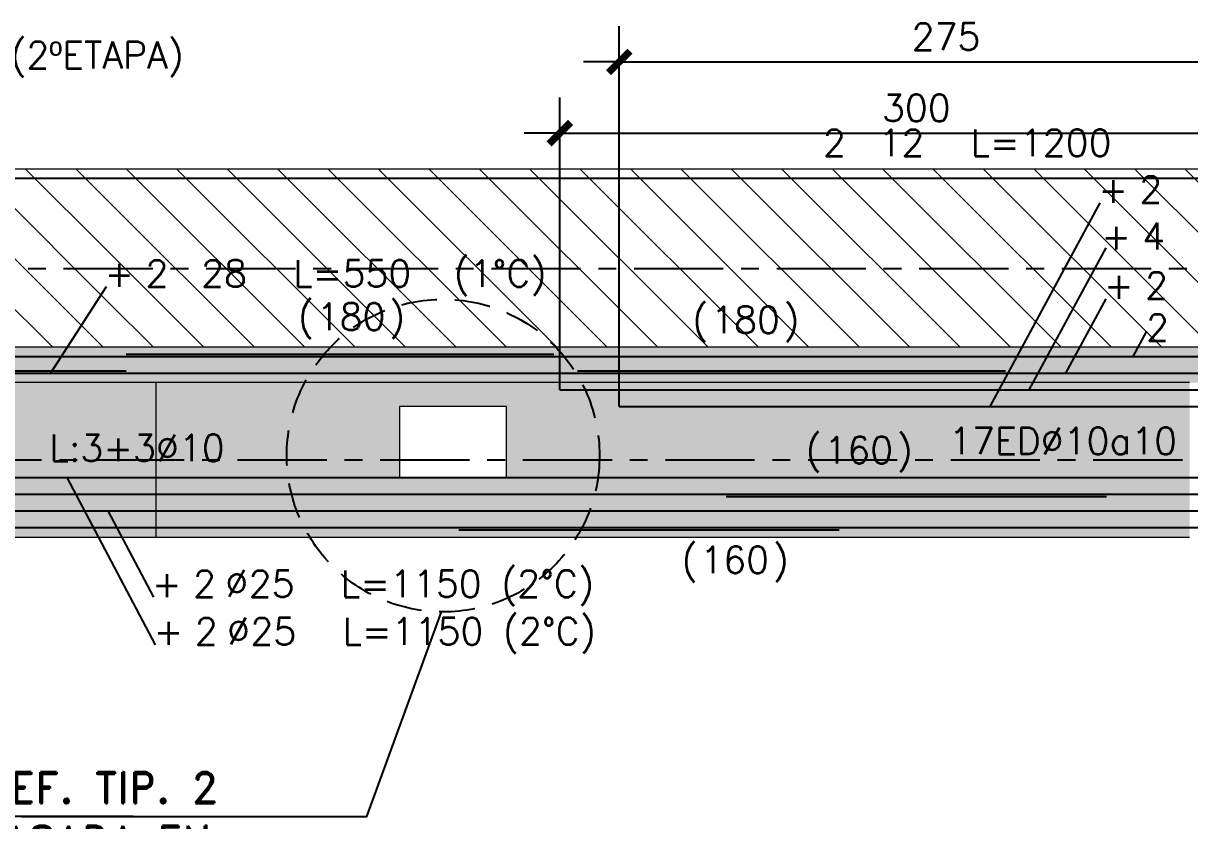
# Model space of a CAD drawing. Extents: x -58 to 5689, y 66 to 4123.
# Drawn here: x 3861.2 to 4351.9, y 3215.8 to 3551.5 of the extents above; entities that cross this region are included whole.
import ezdxf
from ezdxf.enums import TextEntityAlignment as Align
from ezdxf.xclip import XClip

# ---------------------------------------------------------------- set-up
doc = ezdxf.new("R2010")
doc.units = 0
doc.header["$LTSCALE"] = 30
doc.header["$MEASUREMENT"] = 0
doc.header["$XCLIPFRAME"] = 0
for name, pattern in [("EJE3-3'$0$CENTER", [2, 1.25, -0.25, 0.25, -0.25]), ("EJE3-3'$0$DASHED", [0.75, 0.5, -0.25]), ("EJE3-3'$0$RLE-PROYECCION", [0.71438, 0.47625, -0.23813])]:
    doc.linetypes.add(name, pattern=pattern)
doc.layers.get('0').update_dxf_attribs({"linetype": 'CONTINUOUS'})
for name, color, linetype in [("EJE3-3'$0$CORTES", 5, 'CONTINUOUS'), ("EJE3-3'$0$RLA-CONTORNOS", 3, 'CONTINUOUS'), ("EJE3-3'$0$RLA-FE", 7, 'CONTINUOUS'), ("EJE3-3'$0$RLA-TEXTOS-FE", 9, 'CONTINUOUS')]:
    doc.layers.add(name, color=color, linetype=linetype)
doc.layers.add("EJE3-3'$0$RLA-ACHURADO", color=30, linetype="EJE3-3'$0$RLE-PROYECCION", lineweight=15, transparency=0.7)
doc.layers.add("EJE3-3'$0$RLA-CONTORNO", color=30, linetype='CONTINUOUS', lineweight=15)
doc.layers.add("EJE3-3'$0$RLA-TEXTOS-1", color=9, linetype='CONTINUOUS', lineweight=9)
doc.styles.add("EJE3-3'$0$RomanD", font='romand.shx', dxfattribs={"height": 31.5})
doc.styles.add("EJE3-3'$0$RomanS", font='romans.shx', dxfattribs={"height": 11.25})
doc.dimstyles.new("EJE3-3'$0$ING50", dxfattribs={"dimscale": 50, "dimtxt": 0.27, "dimasz": 0.3, "dimexe": 0, "dimexo": 0, "dimgap": 0.1, "dimtad": 1, "dimdec": 1, "dimzin": 12, "dimdsep": 46, "dimtxsty": "EJE3-3'$0$RomanS", "dimblk": "EJE3-3'$0$TICK1", "dimblk1": "EJE3-3'$0$TICK1", "dimblk2": "EJE3-3'$0$TICK1", "dimcen": 0.09, "dimclrd": 2, "dimclre": 1, "dimclrt": 3, "dimadec": 0, "dimazin": 0, "dimtfac": 1, "dimtdec": 0, "dimtix": 1, "dimtmove": 2, "dimatfit": 3, "dimldrblk": "EJE3-3'$0$TICK1", "dimfxl": 0, "dimfxlon": 1, "dimtolj": 1, "dimtzin": 0, "dimarcsym": 0})
pattern_1 = [(315, (-1824.927, -1302.188), (10.6066, 10.6066), [])]

# ---------------------------------------------------------------- blocks, each defined once
blk = doc.blocks.new('*U194')
at = {"layer": "EJE3-3'$0$RLA-FE"}
for p, q in [((0, 0), (1068.21, 0)), ((1068.21, 0), (1118.21, 0)), ((1118.21, 0), (1150, 0)), ((1150, 0), (1150, 0))]:
    blk.add_line(p, q, dxfattribs=at)
at = {"layer": "EJE3-3'$0$RLA-FE", "color": 3, "style": "EJE3-3'$0$RomanS", "flags": 8}
for tag, p in [('F=', (394.97, 8.4)), ('NUM', (409.38, 8.4))]:
    blk.add_attdef(tag, text='', height=11.25, dxfattribs=at).set_placement(p, align=Align.RIGHT)
at = {"layer": "EJE3-3'$0$RLA-FE", "color": 3, "style": "EJE3-3'$0$RomanS"}
for tag, p, flags in [('PHI', (413.27, 8.62), 14), ('DIAM', (423.13, 8.4), 12), ('MINUS', (445.15, 8.4), 13), ('MARK', (458.54, 8.4), 13), ('TEXTO_FE1', (462.8, 8.4), 8), ('TEXTO_FE2', (529.36, 8.42), 8), ('TIPO', (573.8, -75.78), 13), ('NVECES', (559.93, -94.72), 13), ('NUMFE', (563.86, -114.48), 13), ('CAPA', (572.06, -133.6), 13), ('DESPLAZA', (278.34, -151.59), 13), ('ESPACIO', (284.39, -169.95), 13), ('CANT', (298.23, -188.75), 13)]:
    blk.add_attdef(tag, p, '', height=11.25, dxfattribs=dict(at, flags=flags))
blk = doc.blocks.new('*U122')
at = {"layer": "EJE3-3'$0$RLA-FE"}
for q in [(0, 0), (768.21, 0)]:
    blk.add_line((0, 0), q, dxfattribs=at)
at = {"layer": "EJE3-3'$0$RLA-FE", "color": 3, "style": "EJE3-3'$0$RomanS", "flags": 8}
for tag, p in [('F=', (424.4, 6.53)), ('NUM', (438.81, 6.53))]:
    blk.add_attdef(tag, text='', height=11.25, dxfattribs=at).set_placement(p, align=Align.RIGHT)
at = {"layer": "EJE3-3'$0$RLA-FE", "color": 3, "style": "EJE3-3'$0$RomanS"}
for tag, p, flags in [('PHI', (442.71, 6.74), 14), ('DIAM', (452.56, 6.53), 12), ('MINUS', (474.58, 6.53), 13), ('MARK', (487.97, 6.53), 13), ('TEXTO_FE1', (491.66, 6.53), 8), ('TEXTO_FE2', (558.8, 6.54), 8), ('TIPO', (423.8, -75.78), 13), ('NVECES', (409.93, -94.72), 13), ('NUMFE', (413.86, -114.48), 13), ('CAPA', (422.06, -133.6), 13), ('DESPLAZA', (278.34, -151.59), 13), ('ESPACIO', (284.39, -169.95), 13), ('CANT', (298.23, -188.75), 13)]:
    blk.add_attdef(tag, p, '', height=11.25, dxfattribs=dict(at, flags=flags))
blk = doc.blocks.new('*U69')
at = {"layer": "EJE3-3'$0$RLA-FE", "color": 6}
blk.add_line((0, 1), (180, 1), dxfattribs=at)
at = {"layer": "EJE3-3'$0$RLA-FE", "color": 3, "style": "EJE3-3'$0$RomanS", "flags": 8}
for tag, p in [('(', (75.66, 11.14)), ('EMP', (94.68, 11.14)), (')', (113.99, 11.14))]:
    blk.add_attdef(tag, text='', height=11.25, dxfattribs=at).set_placement(p, align=Align.CENTER)
blk = doc.blocks.new('*U192')
at = {"layer": "EJE3-3'$0$RLA-FE"}
for p, q in [((1068.21, 0), (1118.21, 0)), ((1118.21, 0), (1150, 0)), ((1150, 0), (1150, 0))]:
    blk.add_line(p, q, dxfattribs=at)
at = {"layer": "EJE3-3'$0$RLA-FE", "color": 3, "style": "EJE3-3'$0$RomanS", "flags": 8}
for tag, p in [('F=', (575.95, 33.82)), ('NUM', (590.36, 33.82))]:
    blk.add_attdef(tag, text='', height=11.25, dxfattribs=at).set_placement(p, align=Align.RIGHT)
at = {"layer": "EJE3-3'$0$RLA-FE", "color": 3, "style": "EJE3-3'$0$RomanS"}
for tag, p, flags in [('PHI', (594.25, 34.03), 14), ('DIAM', (604.11, 33.82), 12), ('MINUS', (626.13, 33.82), 13), ('MARK', (639.52, 33.82), 13), ('TEXTO_FE1', (642.82, 33.82), 8), ('TEXTO_FE2', (710.34, 33.83), 8), ('TIPO', (573.8, -75.78), 13), ('NVECES', (559.93, -94.72), 13), ('NUMFE', (563.86, -114.48), 13), ('CAPA', (572.06, -133.6), 13), ('DESPLAZA', (278.34, -151.59), 13), ('ESPACIO', (284.39, -169.95), 13), ('CANT', (298.23, -188.75), 13)]:
    blk.add_attdef(tag, p, '', height=11.25, dxfattribs=dict(at, flags=flags))
blk = doc.blocks.new('*U123')
at = {"layer": "EJE3-3'$0$RLA-FE"}
for p, q in [((0, 0), (468.21, 0)), ((468.21, 0), (518.21, 0)), ((518.21, 0), (550, 0)), ((550, 0), (550, 0))]:
    blk.add_line(p, q, dxfattribs=at)
at = {"layer": "EJE3-3'$0$RLA-FE", "color": 3, "style": "EJE3-3'$0$RomanS", "flags": 8}
for tag, p in [('F=', (183.44, 36.32)), ('NUM', (197.85, 36.32))]:
    blk.add_attdef(tag, text='', height=11.25, dxfattribs=at).set_placement(p, align=Align.RIGHT)
at = {"layer": "EJE3-3'$0$RLA-FE", "color": 3, "style": "EJE3-3'$0$RomanS"}
for tag, p, flags in [('PHI', (201.74, 36.54), 14), ('DIAM', (211.6, 36.32), 12), ('MINUS', (233.62, 36.32), 13), ('MARK', (247.01, 36.32), 13), ('TEXTO_FE1', (250.31, 36.32), 8), ('TEXTO_FE2', (317.83, 36.34), 8), ('TIPO', (273.8, -75.78), 13), ('NVECES', (259.93, -94.72), 13), ('NUMFE', (263.86, -114.48), 13), ('CAPA', (272.06, -133.6), 13), ('DESPLAZA', (278.34, -151.59), 13), ('ESPACIO', (284.39, -169.95), 13), ('CANT', (298.23, -188.75), 13)]:
    blk.add_attdef(tag, p, '', height=11.25, dxfattribs=dict(at, flags=flags))
blk = doc.blocks.new('*U169')
at = {"layer": "EJE3-3'$0$RLA-FE", "color": 6}
blk.add_line((0, 1), (180, 1), dxfattribs=at)
at = {"layer": "EJE3-3'$0$RLA-FE", "color": 3, "style": "EJE3-3'$0$RomanS", "flags": 8}
for tag, p in [('(', (75.66, -19.25)), ('EMP', (94.68, -19.25)), (')', (113.99, -19.25))]:
    blk.add_attdef(tag, text='', height=11.25, dxfattribs=at).set_placement(p, align=Align.CENTER)
blk = doc.blocks.new('*U202')
at = {"layer": "EJE3-3'$0$RLA-FE", "color": 6}
blk.add_line((0, 1), (180, 1), dxfattribs=at)
at = {"layer": "EJE3-3'$0$RLA-FE", "color": 3, "style": "EJE3-3'$0$RomanS", "flags": 8}
for tag, p in [('(', (51.58, 16.82)), (')', (89.92, 16.82)), ('EMP', (70.61, 16.82))]:
    blk.add_attdef(tag, text='', height=11.25, dxfattribs=at).set_placement(p, align=Align.CENTER)
blk = doc.blocks.new("EJE3-3'$0$TICK1")
at = {"color": 2, "const_width": 0.2}
blk.add_lwpolyline([(-0.3, -0.3), (0.3, 0.3)], dxfattribs=at)
at = {"color": 2}
for points in [[(0, 0), (-1, 0)], [(0, 0), (1, 0)]]:
    blk.add_lwpolyline(points, dxfattribs=at)
blk = doc.blocks.new('*D146')
at = {"layer": "EJE3-3'$0$RLA-FE", "color": 2, "lineweight": -2, "transparency": 16777216}
blk.add_line((1320.48, 1273), (1590.48, 1273), dxfattribs=at)
at = {"layer": "EJE3-3'$0$RLA-FE", "color": 2, "lineweight": -2, "transparency": 16777216, "xscale": 15, "yscale": 15, "zscale": 15, "rotation": 180}
blk.add_blockref("EJE3-3'$0$TICK1", (1305.48, 1273), dxfattribs=at)
at = {"layer": "EJE3-3'$0$RLA-FE", "color": 2, "lineweight": -2, "transparency": 16777216, "xscale": 15, "yscale": 15, "zscale": 15}
blk.add_blockref("EJE3-3'$0$TICK1", (1605.48, 1273), dxfattribs=at)
at = {"layer": "EJE3-3'$0$RLA-FE", "color": 3, "transparency": 16777216, "insert": (1455.48, 1283.62), "char_height": 11.25, "attachment_point": 5, "style": "EJE3-3'$0$RomanS"}
blk.add_mtext('\\A1;300', dxfattribs=at)
blk = doc.blocks.new('*U204')
at = {"layer": "EJE3-3'$0$RLA-FE"}
for q in [(0, 0), (1118.21, 0)]:
    blk.add_line((0, 0), q, dxfattribs=at)
at = {"layer": "EJE3-3'$0$RLA-FE", "color": 3, "style": "EJE3-3'$0$RomanS", "flags": 8}
for tag, p in [('F=', (240.29, 58.98)), ('NUM', (254.7, 58.98))]:
    blk.add_attdef(tag, text='', height=11.25, dxfattribs=at).set_placement(p, align=Align.RIGHT)
at = {"layer": "EJE3-3'$0$RLA-FE", "color": 3, "style": "EJE3-3'$0$RomanS"}
for tag, p, flags in [('PHI', (258.59, 59.2), 14), ('DIAM', (268.45, 58.98), 12), ('MINUS', (290.47, 58.98), 13), ('MARK', (303.86, 58.98), 13), ('TEXTO_FE1', (307.16, 58.98), 8), ('TEXTO_FE2', (374.68, 59), 8), ('TIPO', (598.8, -75.78), 13), ('NVECES', (584.93, -94.72), 13), ('NUMFE', (588.86, -114.48), 13), ('CAPA', (597.06, -133.6), 13), ('DESPLAZA', (278.34, -151.59), 13), ('ESPACIO', (284.39, -169.95), 13), ('CANT', (298.23, -188.75), 13)]:
    blk.add_attdef(tag, p, '', height=11.25, dxfattribs=dict(at, flags=flags))
blk = doc.blocks.new('*U203')
at = {"layer": "EJE3-3'$0$RLA-FE"}
for q in [(0, 0), (1018.21, 0)]:
    blk.add_line((0, 0), q, dxfattribs=at)
at = {"layer": "EJE3-3'$0$RLA-FE", "color": 3, "style": "EJE3-3'$0$RomanS", "flags": 8}
for tag, p in [('F=', (233.99, 31.31)), ('NUM', (248.39, 31.31))]:
    blk.add_attdef(tag, text='', height=11.25, dxfattribs=at).set_placement(p, align=Align.RIGHT)
at = {"layer": "EJE3-3'$0$RLA-FE", "color": 3, "style": "EJE3-3'$0$RomanS"}
for tag, p, flags in [('PHI', (252.29, 31.52), 14), ('DIAM', (262.15, 31.31), 12), ('MINUS', (284.16, 31.31), 13), ('MARK', (297.56, 31.31), 13), ('TEXTO_FE1', (300.86, 31.31), 8), ('TEXTO_FE2', (368.38, 31.33), 8), ('TIPO', (548.8, -75.78), 13), ('NVECES', (534.93, -94.72), 13), ('NUMFE', (538.86, -114.48), 13), ('CAPA', (547.06, -133.6), 13), ('DESPLAZA', (278.34, -151.59), 13), ('ESPACIO', (284.39, -169.95), 13), ('CANT', (298.23, -188.75), 13)]:
    blk.add_attdef(tag, p, '', height=11.25, dxfattribs=dict(at, flags=flags))
blk = doc.blocks.new('*U190')
at = {"layer": "EJE3-3'$0$RLA-FE"}
for p, q in [((0, 0), (1068.21, 0)), ((1068.21, 0), (1118.21, 0)), ((1118.21, 0), (1150, 0)), ((1150, 0), (1150, 0))]:
    blk.add_line(p, q, dxfattribs=at)
at = {"layer": "EJE3-3'$0$RLA-FE", "color": 3, "style": "EJE3-3'$0$RomanS", "flags": 8}
for tag, p in [('F=', (594.6, -19.89)), ('NUM', (609.01, -19.89))]:
    blk.add_attdef(tag, text='', height=11.25, dxfattribs=at).set_placement(p, align=Align.RIGHT)
at = {"layer": "EJE3-3'$0$RLA-FE", "color": 3, "style": "EJE3-3'$0$RomanS"}
for tag, p, flags in [('PHI', (612.91, -19.68), 12), ('DIAM', (622.76, -19.89), 12), ('MINUS', (644.78, -19.89), 13), ('MARK', (658.17, -19.89), 13), ('TEXTO_FE1', (661.48, -19.89), 8), ('TEXTO_FE2', (729, -19.88), 8), ('TIPO', (573.8, -57.92), 13), ('NVECES', (559.93, -76.86), 13), ('NUMFE', (563.86, -96.62), 13), ('CAPA', (572.06, -115.74), 13), ('DESPLAZA', (277.18, -134.17), 13), ('ESPACIO', (283.22, -152.53), 13), ('CANT', (297.06, -171.33), 13)]:
    blk.add_attdef(tag, p, '', height=11.25, dxfattribs=dict(at, flags=flags))
blk = doc.blocks.new('*U197')
at = {"layer": "EJE3-3'$0$RLA-FE"}
blk.add_line((0, 0), (1068.21, 0), dxfattribs=at)
at = {"layer": "EJE3-3'$0$RLA-FE", "color": 3, "style": "EJE3-3'$0$RomanS", "flags": 8}
for tag, p in [('F=', (483.44, -36.3)), ('NUM', (497.85, -36.3))]:
    blk.add_attdef(tag, text='', height=11.25, dxfattribs=at).set_placement(p, align=Align.RIGHT)
at = {"layer": "EJE3-3'$0$RLA-FE", "color": 3, "style": "EJE3-3'$0$RomanS"}
for tag, p, flags in [('PHI', (501.74, -36.08), 12), ('DIAM', (511.6, -36.3), 12), ('MINUS', (533.62, -36.3), 13), ('MARK', (547.01, -36.3), 13), ('TEXTO_FE1', (550.31, -36.3), 8), ('TEXTO_FE2', (617.83, -36.28), 8), ('TIPO', (573.8, -57.92), 13), ('NVECES', (559.93, -76.86), 13), ('NUMFE', (563.86, -96.62), 13), ('CAPA', (572.06, -115.74), 13), ('DESPLAZA', (277.18, -134.17), 13), ('ESPACIO', (283.22, -152.53), 13), ('CANT', (297.06, -171.33), 13)]:
    blk.add_attdef(tag, p, '', height=11.25, dxfattribs=dict(at, flags=flags))
blk = doc.blocks.new('*U191')
at = {"layer": "EJE3-3'$0$RLA-FE"}
for p, q in [((0, 0), (1068.21, 0)), ((1068.21, 0), (1118.21, 0)), ((1118.21, 0), (1150, 0)), ((1150, 0), (1150, 0))]:
    blk.add_line(p, q, dxfattribs=at)
at = {"layer": "EJE3-3'$0$RLA-FE", "color": 3, "style": "EJE3-3'$0$RomanS", "flags": 8}
for tag, p in [('F=', (483.44, -55.75)), ('NUM', (497.85, -55.75))]:
    blk.add_attdef(tag, text='', height=11.25, dxfattribs=at).set_placement(p, align=Align.RIGHT)
at = {"layer": "EJE3-3'$0$RLA-FE", "color": 3, "style": "EJE3-3'$0$RomanS"}
for tag, p, flags in [('PHI', (501.74, -55.54), 12), ('DIAM', (511.6, -55.75), 12), ('MINUS', (533.62, -55.75), 13), ('MARK', (547.01, -55.75), 13), ('TEXTO_FE1', (550.31, -55.75), 8), ('TIPO', (573.8, -57.92), 13), ('TEXTO_FE2', (617.83, -55.73), 8), ('NVECES', (559.93, -76.86), 13), ('NUMFE', (563.86, -96.62), 13), ('CAPA', (572.06, -115.74), 13), ('DESPLAZA', (277.18, -134.17), 13), ('ESPACIO', (283.22, -152.53), 13), ('CANT', (297.06, -171.33), 13)]:
    blk.add_attdef(tag, p, '', height=11.25, dxfattribs=dict(at, flags=flags))
blk = doc.blocks.new('*U196')
at = {"layer": "EJE3-3'$0$RLA-FE"}
blk.add_line((0, 0), (1068.21, 0), dxfattribs=at)
at = {"layer": "EJE3-3'$0$RLA-FE", "color": 3, "style": "EJE3-3'$0$RomanS"}
for tag, p, flags in [('TIPO', (573.8, -57.92), 13), ('PHI', (339.98, -70.11), 12), ('DIAM', (349.83, -70.33), 12), ('MINUS', (371.85, -70.33), 13), ('MARK', (385.24, -70.33), 13), ('TEXTO_FE1', (388.54, -70.33), 8), ('TEXTO_FE2', (456.06, -70.31), 8), ('NVECES', (559.93, -76.86), 13), ('NUMFE', (563.86, -96.62), 13), ('CAPA', (572.06, -115.74), 13), ('DESPLAZA', (277.18, -134.17), 13), ('ESPACIO', (283.22, -152.53), 13), ('CANT', (297.06, -171.33), 13)]:
    blk.add_attdef(tag, p, '', height=11.25, dxfattribs=dict(at, flags=flags))
at = {"layer": "EJE3-3'$0$RLA-FE", "color": 3, "style": "EJE3-3'$0$RomanS", "flags": 8}
for tag, p in [('F=', (321.67, -70.33)), ('NUM', (336.08, -70.33))]:
    blk.add_attdef(tag, text='', height=11.25, dxfattribs=at).set_placement(p, align=Align.RIGHT)
blk = doc.blocks.new('*U136')
at = {"layer": "EJE3-3'$0$RLA-FE"}
for q in [(0, 0), (1018.21, 0)]:
    blk.add_line((0, 0), q, dxfattribs=at)
at = {"layer": "EJE3-3'$0$RLA-FE", "color": 3, "style": "EJE3-3'$0$RomanS", "flags": 8}
for tag, p in [('F=', (458.44, -19.89)), ('NUM', (472.85, -19.89))]:
    blk.add_attdef(tag, text='', height=11.25, dxfattribs=at).set_placement(p, align=Align.RIGHT)
at = {"layer": "EJE3-3'$0$RLA-FE", "color": 3, "style": "EJE3-3'$0$RomanS"}
for tag, p, flags in [('PHI', (476.74, -19.68), 12), ('DIAM', (486.6, -19.89), 12), ('MINUS', (508.62, -19.89), 13), ('MARK', (522.01, -19.89), 13), ('TEXTO_FE1', (525.31, -19.89), 8), ('TEXTO_FE2', (592.83, -19.88), 8), ('TIPO', (548.8, -57.92), 13), ('NVECES', (534.93, -76.86), 13), ('NUMFE', (538.86, -96.62), 13), ('CAPA', (547.06, -115.74), 13), ('DESPLAZA', (277.18, -134.17), 13), ('ESPACIO', (283.22, -152.53), 13), ('CANT', (297.06, -171.33), 13)]:
    blk.add_attdef(tag, p, '', height=11.25, dxfattribs=dict(at, flags=flags))
blk = doc.blocks.new('*U198')
at = {"layer": "EJE3-3'$0$RLA-FE", "color": 6}
blk.add_line((0, -1), (160, -1), dxfattribs=at)
at = {"layer": "EJE3-3'$0$RLA-FE", "color": 3, "style": "EJE3-3'$0$RomanS", "flags": 8}
for tag, p in [('(', (97.07, -19.26)), ('EMP', (116.09, -19.26)), (')', (135.41, -19.26))]:
    blk.add_attdef(tag, text='', height=11.25, dxfattribs=at).set_placement(p, align=Align.CENTER)
blk = doc.blocks.new('*U201')
at = {"layer": "EJE3-3'$0$RLA-FE"}
for q in [(0, 0), (518.21, 0)]:
    blk.add_line((0, 0), q, dxfattribs=at)
at = {"layer": "EJE3-3'$0$RLA-FE", "color": 3, "style": "EJE3-3'$0$RomanS", "flags": 8}
for tag, p in [('F=', (346.58, -53.11)), ('NUM', (360.99, -53.11))]:
    blk.add_attdef(tag, text='', height=11.25, dxfattribs=at).set_placement(p, align=Align.RIGHT)
at = {"layer": "EJE3-3'$0$RLA-FE", "color": 3, "style": "EJE3-3'$0$RomanS"}
for tag, p, flags in [('PHI', (364.89, -52.89), 12), ('DIAM', (374.74, -53.11), 12), ('MINUS', (396.76, -53.11), 13), ('MARK', (410.16, -53.11), 13), ('TEXTO_FE1', (413.46, -53.11), 8), ('TEXTO_FE2', (480.98, -53.09), 8), ('TIPO', (298.8, -57.92), 13), ('NVECES', (284.93, -76.86), 13), ('NUMFE', (288.86, -96.62), 13), ('CAPA', (297.06, -115.74), 13), ('DESPLAZA', (277.18, -134.17), 13), ('ESPACIO', (283.22, -152.53), 13), ('CANT', (297.06, -171.33), 13)]:
    blk.add_attdef(tag, p, '', height=11.25, dxfattribs=dict(at, flags=flags))
blk = doc.blocks.new('*U200')
at = {"layer": "EJE3-3'$0$RLA-FE", "color": 6}
blk.add_line((0, -1), (160, -1), dxfattribs=at)
at = {"layer": "EJE3-3'$0$RLA-FE", "color": 3, "style": "EJE3-3'$0$RomanS", "flags": 8}
for tag, p in [('(', (36.75, 12.99)), (')', (75.09, 12.99)), ('EMP', (55.78, 12.99))]:
    blk.add_attdef(tag, text='', height=11.25, dxfattribs=at).set_placement(p, align=Align.CENTER)
blk = doc.blocks.new('*U205')
at = {"layer": "EJE3-3'$0$RLA-FE"}
for q in [(0, 0), (468.21, 0)]:
    blk.add_line((0, 0), q, dxfattribs=at)
at = {"layer": "EJE3-3'$0$RLA-FE", "color": 3, "style": "EJE3-3'$0$RomanS", "flags": 8}
for tag, p in [('F=', (214.05, 85.61)), ('NUM', (228.46, 85.61))]:
    blk.add_attdef(tag, text='', height=11.25, dxfattribs=at).set_placement(p, align=Align.RIGHT)
at = {"layer": "EJE3-3'$0$RLA-FE", "color": 3, "style": "EJE3-3'$0$RomanS"}
for tag, p, flags in [('PHI', (232.36, 85.82), 14), ('DIAM', (242.21, 85.61), 12), ('MINUS', (264.23, 85.61), 13), ('MARK', (277.62, 85.61), 13), ('TEXTO_FE1', (280.92, 85.61), 8), ('TEXTO_FE2', (348.45, 85.63), 8), ('TIPO', (273.8, -75.78), 13), ('NVECES', (259.93, -94.72), 13), ('NUMFE', (263.86, -114.48), 13), ('CAPA', (272.06, -133.6), 13), ('DESPLAZA', (278.34, -151.59), 13), ('ESPACIO', (284.39, -169.95), 13), ('CANT', (298.23, -188.75), 13)]:
    blk.add_attdef(tag, p, '', height=11.25, dxfattribs=dict(at, flags=flags))
blk = doc.blocks.new('*D153')
at = {"layer": "EJE3-3'$0$RLA-FE", "color": 2, "lineweight": -2, "transparency": 16777216}
blk.add_line((1345.48, 1303), (1590.48, 1303), dxfattribs=at)
at = {"layer": "EJE3-3'$0$RLA-FE", "color": 2, "lineweight": -2, "transparency": 16777216, "xscale": 15, "yscale": 15, "zscale": 15, "rotation": 180}
blk.add_blockref("EJE3-3'$0$TICK1", (1330.48, 1303), dxfattribs=at)
at = {"layer": "EJE3-3'$0$RLA-FE", "color": 2, "lineweight": -2, "transparency": 16777216, "xscale": 15, "yscale": 15, "zscale": 15}
blk.add_blockref("EJE3-3'$0$TICK1", (1605.48, 1303), dxfattribs=at)
at = {"layer": "EJE3-3'$0$RLA-FE", "color": 3, "transparency": 16777216, "insert": (1467.98, 1313.62), "char_height": 11.25, "attachment_point": 5, "style": "EJE3-3'$0$RomanS"}
blk.add_mtext('\\A1;275', dxfattribs=at)
blk = doc.blocks.new("EJE3-3'$0$A$C77AA4CF1")
at = {"layer": "EJE3-3'$0$CORTES", "color": 1, "linetype": 'Continuous'}
for points in [[(243.25, 38.09), (97.89, 38.09), (66.5, 124.27)], [(196.23, 38.09), (341.58, 38.09), (372.98, 124.27)]]:
    blk.add_lwpolyline(points, dxfattribs=at)
at = {"layer": "EJE3-3'$0$CORTES", "color": 1, "linetype": "EJE3-3'$0$DASHED"}
for centre in [(65.8, 190.07), (373.67, 190.07)]:
    blk.add_circle(centre, 65.8, dxfattribs=at)
at = {"layer": "EJE3-3'$0$CORTES", "color": 3, "style": "EJE3-3'$0$RomanD"}
for s, p in [('VER REF. TIP. 2', (138.54, 43.76)), ('DE PASADA EN', (145.85, 21.23)), ('PLANO Nº002', (153.64, 0))]:
    blk.add_text(s, height=13, dxfattribs=at).set_placement(p)
blk = doc.blocks.new('*U424')
at = {"layer": "EJE3-3'$0$RLA-FE"}
blk.add_line((0, 0), (1118.21, 0), dxfattribs=at)
at = {"layer": "EJE3-3'$0$RLA-FE", "color": 3, "style": "EJE3-3'$0$RomanS", "flags": 8}
for tag, p in [('F=', (508.44, 9.32)), ('NUM', (522.85, 9.32))]:
    blk.add_attdef(tag, text='', height=11.25, dxfattribs=at).set_placement(p, align=Align.RIGHT)
at = {"layer": "EJE3-3'$0$RLA-FE", "color": 3, "style": "EJE3-3'$0$RomanS"}
for tag, p, flags in [('PHI', (526.74, 9.54), 14), ('DIAM', (536.6, 9.32), 12), ('MINUS', (558.62, 9.32), 13), ('MARK', (572.01, 9.32), 13), ('TEXTO_FE1', (575.31, 9.32), 8), ('TEXTO_FE2', (642.83, 9.34), 8), ('TIPO', (598.8, -75.78), 13), ('NVECES', (584.93, -94.72), 13), ('NUMFE', (588.86, -114.48), 13), ('CAPA', (597.06, -133.6), 13), ('DESPLAZA', (278.34, -151.59), 13), ('ESPACIO', (284.39, -169.95), 13), ('CANT', (298.23, -188.75), 13)]:
    blk.add_attdef(tag, p, '', height=11.25, dxfattribs=dict(at, flags=flags))
blk = doc.blocks.new("EJE3-3'")
at = {"layer": "EJE3-3'$0$RLA-ACHURADO"}
h = blk.add_hatch(dxfattribs=at)
h.set_pattern_fill('RLE-N_E__2_ETAPA', color=256, style=0, pattern_type=2)
h.set_pattern_definition(pattern_1)
h.paths.add_polyline_path([(680.82, 1183), (1115.48, 1183), (1115.48, 1258), (615.48, 1258), (615.48, 1183), (640.48, 1183)], flags=0)
h = blk.add_hatch(dxfattribs=at)
h.set_pattern_fill('RLE-N_E__2_ETAPA', color=256, style=0, pattern_type=2)
h.set_pattern_definition(pattern_1)
h.paths.add_polyline_path([(1615.48, 1183), (1615.48, 1258), (1115.48, 1258), (1115.48, 1183), (1570.48, 1183)], flags=0)
h = blk.add_hatch(dxfattribs=at)
h.set_pattern_fill('SAND - DENSE', color=256, style=0, pattern_type=2)
h.set_pattern_definition([(0, (-1824.927, -1302.188), (20.32, 5.08), [1.676, -13.564, 1.676, -13.564, -81.28]), (0, (-1824.927, -1302.188), (20.32, 5.08), [-30.48, 1.676, -28.804, 1.676, -13.564, -35.56]), (0, (-1824.927, -1302.188), (20.32, 5.08), [-76.2, 1.676, -8.484, 1.676, -23.724]), (120, (-1817.307, -1299.648), (-14.559409, 15.057636), [1.676, -13.564, 1.676, -13.564, -81.28]), (120, (-1817.307, -1299.648), (-14.559409, 15.057636), [-30.48, 1.676, -28.804, 1.676, -13.564, -35.56]), (120, (-1817.307, -1299.648), (-14.559409, 15.057636), [-76.2, 1.676, -8.484, 1.676, -23.724]), (240, (-1814.767, -1289.488), (-5.760591, -20.137636), [1.676, -13.564, 1.676, -13.564, -81.28]), (240, (-1814.767, -1289.488), (-5.760591, -20.137636), [-30.48, 1.676, -28.804, 1.676, -13.564, -35.56]), (240, (-1814.767, -1289.488), (-5.760591, -20.137636), [-76.2, 1.676, -8.484, 1.676, -23.724])])
h.paths.add_polyline_path([(1570.48, 1168), (2135.48, 1168), (2135.48, 1171), (2070.48, 1171), (2070.48, 1183), (635.48, 1183), (635.48, 1168), (1381.4, 1168)], flags=0)
h = blk.add_hatch(dxfattribs=at)
h.set_pattern_fill('SAND - DENSE', color=256, style=0, pattern_type=2)
h.set_pattern_definition([(0, (-1824.926, -1302.188), (20.32, 5.08), [1.676, -13.564, 1.676, -13.564, -81.28]), (0, (-1824.926, -1302.188), (20.32, 5.08), [-30.48, 1.676, -28.804, 1.676, -13.564, -35.56]), (0, (-1824.926, -1302.188), (20.32, 5.08), [-76.2, 1.676, -8.484, 1.676, -23.724]), (120, (-1817.306, -1299.648), (-14.559409, 15.057636), [1.676, -13.564, 1.676, -13.564, -81.28]), (120, (-1817.306, -1299.648), (-14.559409, 15.057636), [-30.48, 1.676, -28.804, 1.676, -13.564, -35.56]), (120, (-1817.306, -1299.648), (-14.559409, 15.057636), [-76.2, 1.676, -8.484, 1.676, -23.724]), (240, (-1814.766, -1289.488), (-5.760591, -20.137636), [1.676, -13.564, 1.676, -13.564, -81.28]), (240, (-1814.766, -1289.488), (-5.760591, -20.137636), [-30.48, 1.676, -28.804, 1.676, -13.564, -35.56]), (240, (-1814.766, -1289.488), (-5.760591, -20.137636), [-76.2, 1.676, -8.484, 1.676, -23.724])])
h.paths.add_polyline_path([(927.98, 1128), (927.98, 1158), (972.98, 1158), (972.98, 1128)])
h.paths.add_polyline_path([(640.48, 1103), (1570.48, 1103), (1570.48, 1168), (640.48, 1168)])
h.paths.add_polyline_path([(1237.98, 1128), (1237.98, 1158), (1282.98, 1158), (1282.98, 1128)])
at = {"color": 1, "linetype": "EJE3-3'$0$CENTER"}
blk.add_lwpolyline([(-1483.27, 1216.05), (2167.44, 1216.05, -0.414214), (2187.44, 1196.05), (2187.44, 1155.29, -0.414214), (2167.44, 1135.29), (-1483.27, 1135.29, -0.414214), (-1503.27, 1155.29), (-1503.27, 1196.05, -0.414214)], format="xyb", close=True, dxfattribs=at)
at = {"layer": "EJE3-3'$0$RLA-CONTORNO"}
for p, q in [((615.48, 1258), (1115.48, 1258)), ((1115.48, 1258), (1615.48, 1258)), ((635.48, 1183), (2070.48, 1183)), ((1570.48, 1168), (640.48, 1168)), ((1135.48, 1168), (1135.48, 1103)), ((640.48, 1103), (1570.48, 1103))]:
    blk.add_line(p, q, dxfattribs=at)
blk.add_lwpolyline([(1237.98, 1128), (1282.98, 1128), (1282.98, 1158), (1237.98, 1158)], close=True, dxfattribs=at)
at = {"layer": "EJE3-3'$0$RLA-CONTORNOS", "color": 2}
for p, q in [((1532.75, 1243.61), (1486.41, 1158)), ((1535.18, 1224.79), (1502.82, 1165)), ((1114.64, 1208.32), (1091.19, 1172)), ((1535.18, 1203.31), (1518.23, 1172)), ((1552.37, 1189.72), (1546.57, 1179)), ((1135.37, 1057.67), (1098.26, 1128)), ((1134.64, 1077.7), (1115.48, 1114))]:
    blk.add_line(p, q, dxfattribs=at)
at = {"layer": "EJE3-3'$0$RLA-FE", "color": 1}
for p, q in [((1330.48, 1158), (1330.48, 1318)), ((1305.48, 1165), (1305.48, 1288))]:
    blk.add_line(p, q, dxfattribs=at)
ref = blk.add_blockref('*U202', (1312.98, 1172))
ref.add_attrib('EMP', '180', dxfattribs={"layer": "EJE3-3'$0$RLA-FE", "color": 3, "height": 11.25, "style": "EJE3-3'$0$RomanS"}).set_placement((1383.59, 1188.82), align=Align.CENTER)
ref.add_attrib('(', '(', dxfattribs={"layer": "EJE3-3'$0$RLA-FE", "color": 3, "height": 11.25, "style": "EJE3-3'$0$RomanS"}).set_placement((1364.56, 1188.82), align=Align.CENTER)
ref.add_attrib(')', ')', dxfattribs={"layer": "EJE3-3'$0$RLA-FE", "color": 3, "height": 11.25, "style": "EJE3-3'$0$RomanS"}).set_placement((1402.9, 1188.82), align=Align.CENTER)
ref = blk.add_blockref('*U200', (1375.48, 1121))
ref.add_attrib('EMP', '160', dxfattribs={"layer": "EJE3-3'$0$RLA-FE", "color": 3, "height": 11.25, "style": "EJE3-3'$0$RomanS"}).set_placement((1431.26, 1133.99), align=Align.CENTER)
ref.add_attrib('(', '(', dxfattribs={"layer": "EJE3-3'$0$RLA-FE", "color": 3, "height": 11.25, "style": "EJE3-3'$0$RomanS"}).set_placement((1412.23, 1133.99), align=Align.CENTER)
ref.add_attrib(')', ')', dxfattribs={"layer": "EJE3-3'$0$RLA-FE", "color": 3, "height": 11.25, "style": "EJE3-3'$0$RomanS"}).set_placement((1450.57, 1133.99), align=Align.CENTER)
ref = blk.add_blockref('*U198', (1262.98, 1107))
ref.add_attrib('EMP', '160', dxfattribs={"layer": "EJE3-3'$0$RLA-FE", "color": 3, "height": 11.25, "style": "EJE3-3'$0$RomanS"}).set_placement((1379.07, 1087.74), align=Align.CENTER)
ref.add_attrib('(', '(', dxfattribs={"layer": "EJE3-3'$0$RLA-FE", "color": 3, "height": 11.25, "style": "EJE3-3'$0$RomanS"}).set_placement((1360.05, 1087.74), align=Align.CENTER)
ref.add_attrib(')', ')', dxfattribs={"layer": "EJE3-3'$0$RLA-FE", "color": 3, "height": 11.25, "style": "EJE3-3'$0$RomanS"}).set_placement((1398.39, 1087.74), align=Align.CENTER)
at = {"layer": "EJE3-3'$0$RLA-FE"}
ref = blk.add_blockref('*U424', (902.98, 1254), dxfattribs=at)
ref.add_attrib('DIAM', '12', (1439.58, 1263.32), dxfattribs={"color": 3, "height": 11.25, "style": "EJE3-3'$0$RomanS"})
ref.add_attrib('NUM', '2', dxfattribs={"color": 3, "height": 11.25, "style": "EJE3-3'$0$RomanS"}).set_placement((1425.83, 1263.32), align=Align.RIGHT)
ref.add_attrib('TEXTO_FE1', 'L=1200', (1478.29, 1263.32), dxfattribs={"color": 3, "height": 11.25, "style": "EJE3-3'$0$RomanS"})
ref = blk.add_blockref('*U205', (1330.48, 1158), dxfattribs=at)
ref.add_attrib('NUM', '2', dxfattribs={"color": 3, "height": 11.25, "style": "EJE3-3'$0$RomanS"}).set_placement((1558.94, 1243.61), align=Align.RIGHT)
ref.add_attrib('F=', '+', dxfattribs={"color": 3, "height": 11.25, "style": "EJE3-3'$0$RomanS"}).set_placement((1544.53, 1243.61), align=Align.RIGHT)
ref = blk.add_blockref('*U204', (1305.48, 1165), dxfattribs=at)
ref.add_attrib('NUM', '4', dxfattribs={"color": 3, "height": 11.25, "style": "EJE3-3'$0$RomanS"}).set_placement((1560.18, 1223.98), align=Align.RIGHT)
ref.add_attrib('F=', '+', dxfattribs={"color": 3, "height": 11.25, "style": "EJE3-3'$0$RomanS"}).set_placement((1545.77, 1223.98), align=Align.RIGHT)
for name, p in [('*U192', (-27.02, 1172)), ('*U194', (152.98, 1179)), ('*U191', (385.48, 1121)), ('*U201', (1375.48, 1121)), ('*U190', (272.98, 1107)), ('*U136', (1262.98, 1107))]:
    blk.add_blockref(name, p, dxfattribs=at)
ref = blk.add_blockref('*U123', (942.98, 1172), dxfattribs=at)
ref.add_attrib('DIAM', '28', (1154.58, 1208.32), dxfattribs={"color": 3, "height": 11.25, "style": "EJE3-3'$0$RomanS"})
ref.add_attrib('NUM', '2', dxfattribs={"color": 3, "height": 11.25, "style": "EJE3-3'$0$RomanS"}).set_placement((1140.83, 1208.32), align=Align.RIGHT)
ref.add_attrib('TEXTO_FE1', 'L=550', (1193.29, 1208.32), dxfattribs={"color": 3, "height": 11.25, "style": "EJE3-3'$0$RomanS"})
ref.add_attrib('TEXTO_FE2', '(1°C)', (1260.81, 1208.34), dxfattribs={"color": 3, "height": 11.25, "style": "EJE3-3'$0$RomanS"})
ref.add_attrib('F=', '+', dxfattribs={"color": 3, "height": 11.25, "style": "EJE3-3'$0$RomanS"}).set_placement((1126.42, 1208.32), align=Align.RIGHT)
ref = blk.add_blockref('*U203', (1312.98, 1172), dxfattribs=at)
ref.add_attrib('NUM', '2', dxfattribs={"color": 3, "height": 11.25, "style": "EJE3-3'$0$RomanS"}).set_placement((1561.37, 1203.31), align=Align.RIGHT)
ref.add_attrib('F=', '+', dxfattribs={"color": 3, "height": 11.25, "style": "EJE3-3'$0$RomanS"}).set_placement((1546.97, 1203.31), align=Align.RIGHT)
ref = blk.add_blockref('*U69', (1122.98, 1179), dxfattribs=at)
ref.add_attrib('EMP', '180', dxfattribs={"color": 3, "height": 11.25, "style": "EJE3-3'$0$RomanS"}).set_placement((1217.66, 1190.14), align=Align.CENTER)
ref.add_attrib('(', '(', dxfattribs={"color": 3, "height": 11.25, "style": "EJE3-3'$0$RomanS"}).set_placement((1198.64, 1190.14), align=Align.CENTER)
ref.add_attrib(')', ')', dxfattribs={"color": 3, "height": 11.25, "style": "EJE3-3'$0$RomanS"}).set_placement((1236.98, 1190.14), align=Align.CENTER)
ref = blk.add_blockref('*U122', (1122.98, 1179), dxfattribs=at)
ref.add_attrib('NUM', '2', dxfattribs={"color": 3, "height": 11.25, "style": "EJE3-3'$0$RomanS"}).set_placement((1561.79, 1185.53), align=Align.RIGHT)
ref = blk.add_blockref('*U169', (942.98, 1172), dxfattribs=at)
ref.add_attrib('EMP', '180', dxfattribs={"color": 3, "height": 11.25, "style": "EJE3-3'$0$RomanS"}).set_placement((1037.66, 1152.75), align=Align.CENTER)
ref.add_attrib('(', '(', dxfattribs={"color": 3, "height": 11.25, "style": "EJE3-3'$0$RomanS"}).set_placement((1018.64, 1152.75), align=Align.CENTER)
ref.add_attrib(')', ')', dxfattribs={"color": 3, "height": 11.25, "style": "EJE3-3'$0$RomanS"}).set_placement((1056.98, 1152.75), align=Align.CENTER)
ref = blk.add_blockref('*U196', (825.48, 1128), dxfattribs=at)
ref.add_attrib('DIAM', '25', (1175.31, 1057.67), dxfattribs={"color": 3, "height": 11.25, "style": "EJE3-3'$0$RomanS"})
ref.add_attrib('NUM', '2', dxfattribs={"color": 3, "height": 11.25, "style": "EJE3-3'$0$RomanS"}).set_placement((1161.56, 1057.67), align=Align.RIGHT)
ref.add_attrib('TEXTO_FE1', 'L=1150', (1214.02, 1057.67), dxfattribs={"color": 3, "height": 11.25, "style": "EJE3-3'$0$RomanS"})
ref.add_attrib('TEXTO_FE2', '(2°C)', (1281.54, 1057.69), dxfattribs={"color": 3, "height": 11.25, "style": "EJE3-3'$0$RomanS"})
ref.add_attrib('PHI', '%%C', (1165.46, 1057.89), dxfattribs={"color": 3, "height": 11.25, "style": "EJE3-3'$0$RomanS"})
ref.add_attrib('F=', '+', dxfattribs={"color": 3, "height": 11.25, "style": "EJE3-3'$0$RomanS"}).set_placement((1147.15, 1057.67), align=Align.RIGHT)
ref = blk.add_blockref('*U197', (662.98, 1114), dxfattribs=at)
ref.add_attrib('DIAM', '25', (1174.58, 1077.7), dxfattribs={"color": 3, "height": 11.25, "style": "EJE3-3'$0$RomanS"})
ref.add_attrib('NUM', '2', dxfattribs={"color": 3, "height": 11.25, "style": "EJE3-3'$0$RomanS"}).set_placement((1160.83, 1077.7), align=Align.RIGHT)
ref.add_attrib('TEXTO_FE1', 'L=1150', (1213.29, 1077.7), dxfattribs={"color": 3, "height": 11.25, "style": "EJE3-3'$0$RomanS"})
ref.add_attrib('TEXTO_FE2', '(2°C)', (1280.81, 1077.72), dxfattribs={"color": 3, "height": 11.25, "style": "EJE3-3'$0$RomanS"})
ref.add_attrib('PHI', '%%C', (1164.73, 1077.92), dxfattribs={"color": 3, "height": 11.25, "style": "EJE3-3'$0$RomanS"})
ref.add_attrib('F=', '+', dxfattribs={"color": 3, "height": 11.25, "style": "EJE3-3'$0$RomanS"}).set_placement((1146.42, 1077.7), align=Align.RIGHT)
at = {"layer": "EJE3-3'$0$RLA-TEXTOS-FE"}
blk.add_blockref("EJE3-3'$0$A$C77AA4CF1", (882.72, 947.21), dxfattribs=at)
at = {"layer": "EJE3-3'$0$RLA-TEXTOS-1", "insert": (1061.1, 1304.03), "char_height": 11.25, "width": 208.8964, "attachment_point": 5, "line_spacing_factor": 0.941778, "style": "EJE3-3'$0$RomanS"}
blk.add_mtext('+V.I. 20/90 (2ºETAPA)', dxfattribs=at)
at = {"layer": "EJE3-3'$0$RLA-TEXTOS-FE", "color": 9, "style": "EJE3-3'$0$RomanS"}
for s, p in [('17ED%%C10a10', (1517.21, 1137.83)), ('L:3+3%%C10', (1127.59, 1134.87))]:
    blk.add_text(s, height=11.25, dxfattribs=at).set_placement(p, align=Align.CENTER)
at = {"layer": "EJE3-3'$0$RLA-FE"}
for p1, p2, distance, picture, middle in [((1330.48, 1158), (1605.48, 1158), 145, '*D153', (1467.98, 1313.62)), ((1305.48, 1165), (1605.48, 1165), 108, '*D146', (1455.48, 1283.62))]:
    dim = blk.add_aligned_dim(p1=p1, p2=p2, distance=distance, dimstyle="EJE3-3'$0$ING50", dxfattribs=at)
    dim.commit()
    dim.dimension.update_dxf_attribs({"geometry": picture, "text_midpoint": middle})

msp = doc.modelspace()

# ---------------------------------------------------------------- block references
ref = msp.add_blockref("EJE3-3'", (2781.39, 2232.23))
XClip(ref).set_block_clipping_path([(-2788.1086663077, -1277.6573373718), (2905.5071213075, 1601.8318238069)])

doc.saveas('drawing.dxf')
